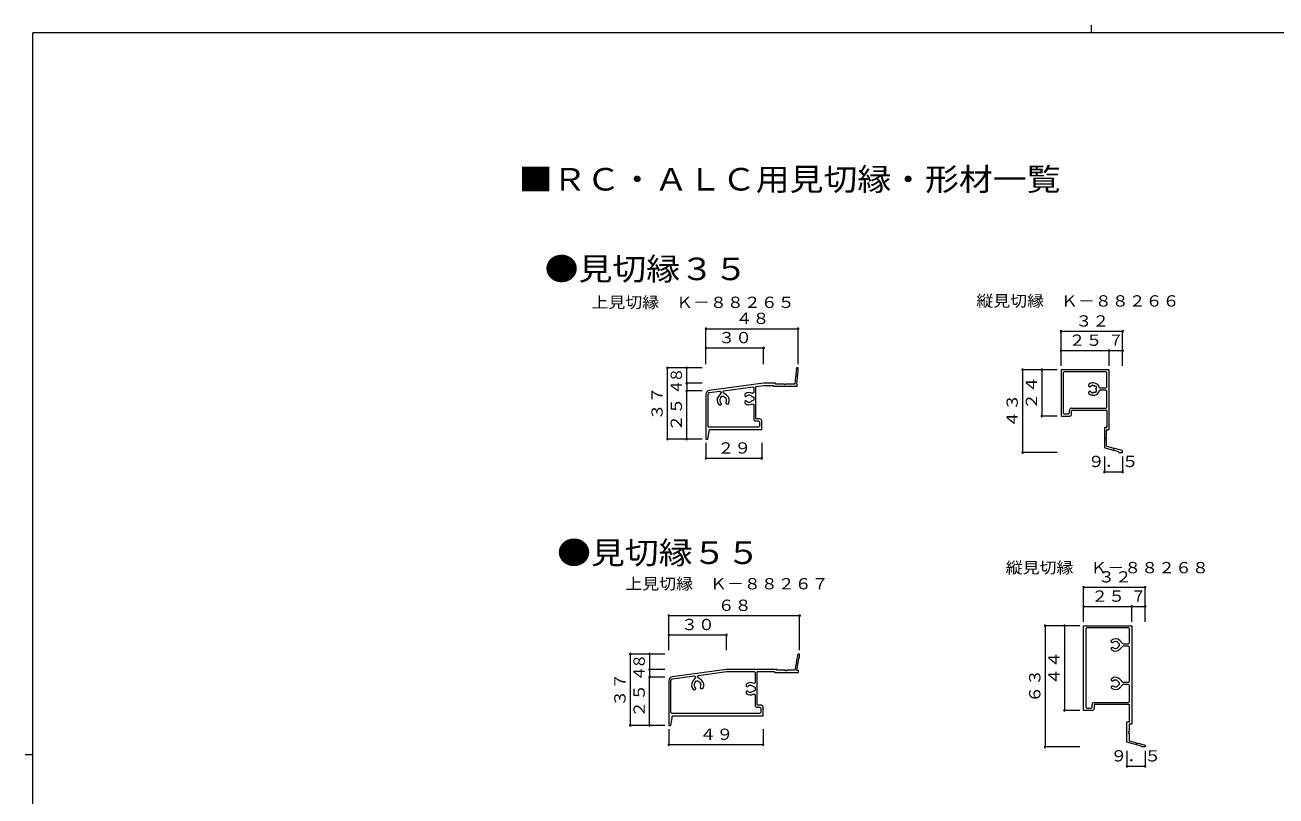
# Model space of a CAD drawing. Units: millimetres, scale not verified. Extents: x -594 to 539, y -420 to 386.
# Drawn here: x -594 to 56, y -15 to 386 of the extents above; entities that cross this region are included whole.
import ezdxf
from ezdxf.enums import TextEntityAlignment as Align

# ---------------------------------------------------------------- set-up
doc = ezdxf.new("R2010")
doc.units = ezdxf.units.MM
doc.header["$LTSCALE"] = 2
for name, color, linetype, lineweight in [('0-1_USER1', 7, 'Continuous', 9), ('0-3_YKK_11', 6, 'Continuous', 9), ('0-4_YKK_12', 7, 'Continuous', 9)]:
    doc.layers.add(name, color=color, linetype=linetype, lineweight=lineweight)
doc.layers.add('0-2_YKK_ZWAK', color=7, linetype='Continuous')
doc.styles.add('ＭＳ ゴシック', font='')
doc.styles.get('ＭＳ ゴシック').set_extended_font_data('MS Gothic')

msp = doc.modelspace()

# ---------------------------------------------------------------- linework, layer by layer
at = {"layer": '0-1_USER1'}
for p, q in [((-39.98, 386), (-39.98, 382)), ((-590, -368), (-590, 382)), ((510, 382), (-590, 382)), ((-594, 7), (-590, 7))]:
    msp.add_line(p, q, dxfattribs=at)
at = {"layer": '0-3_YKK_11'}
for p, q in [((-240.143, 209.879), (-240.143, 228.7)), ((-240.143, 228.2), (-192.143, 228.2)), ((-192.143, 209.879), (-192.143, 228.7)), ((-55.582, 208.863), (-55.582, 227.363)), ((-55.582, 226.863), (-23.582, 226.863)), ((-23.582, 208.863), (-23.582, 227.363)), ((-240.143, 209.879), (-240.143, 218.7)), ((-240.143, 218.2), (-210.143, 218.2)), ((-210.143, 209.879), (-210.143, 218.7)), ((-55.582, 208.863), (-55.582, 217.363)), ((-55.582, 216.863), (-30.582, 216.863)), ((-30.582, 208.863), (-30.582, 217.363)), ((-30.582, 208.863), (-30.582, 217.363)), ((-30.582, 216.863), (-23.582, 216.863)), ((-23.582, 208.863), (-23.582, 217.363)), ((-242.143, 207.879), (-260.643, 207.879)), ((-260.143, 170.879), (-260.143, 207.879)), ((-242.143, 207.879), (-250.643, 207.879)), ((-250.143, 199.879), (-250.143, 207.879)), ((-57.582, 206.863), (-76.082, 206.863)), ((-75.582, 206.863), (-75.582, 163.863)), ((-57.582, 206.863), (-66.082, 206.863)), ((-65.582, 206.863), (-65.582, 182.863)), ((-242.143, 199.879), (-250.643, 199.879)), ((-242.143, 199.879), (-250.643, 199.879)), ((-242.143, 195.879), (-250.643, 195.879)), ((-242.143, 195.879), (-250.643, 195.879)), ((-250.143, 199.879), (-250.143, 195.879)), ((-250.143, 170.879), (-250.143, 195.879)), ((-57.582, 182.863), (-66.082, 182.863)), ((-242.143, 170.879), (-260.643, 170.879)), ((-242.143, 170.879), (-250.643, 170.879)), ((-240.143, 168.879), (-240.143, 160.379)), ((-211.143, 168.879), (-211.143, 160.379)), ((-57.582, 163.863), (-76.082, 163.863)), ((-240.143, 160.879), (-211.143, 160.879)), ((-33.082, 161.863), (-33.082, 153.363)), ((-23.582, 161.863), (-23.582, 153.363)), ((-33.082, 153.863), (-23.582, 153.863)), ((-43.843, 75.903), (-43.843, 94.403)), ((-43.843, 93.903), (-11.843, 93.903)), ((-11.843, 75.903), (-11.843, 94.403)), ((-259.444, 61.134), (-259.444, 79.634)), ((-259.444, 79.134), (-191.444, 79.134)), ((-191.444, 61.134), (-191.444, 79.634)), ((-43.843, 75.903), (-43.843, 84.403)), ((-43.843, 83.903), (-18.843, 83.903)), ((-18.843, 75.903), (-18.843, 84.403)), ((-18.843, 75.903), (-18.843, 84.403)), ((-18.843, 83.903), (-11.843, 83.903)), ((-11.843, 75.903), (-11.843, 84.403)), ((-45.843, 73.903), (-64.343, 73.903)), ((-63.843, 73.903), (-63.843, 10.903)), ((-45.843, 73.903), (-54.343, 73.903)), ((-53.843, 73.903), (-53.843, 29.903)), ((-259.444, 61.134), (-259.444, 69.634)), ((-259.444, 69.134), (-229.444, 69.134)), ((-229.444, 61.134), (-229.444, 69.634)), ((-261.444, 59.134), (-279.944, 59.134)), ((-279.444, 59.134), (-279.444, 22.134)), ((-261.444, 59.134), (-269.944, 59.134)), ((-269.444, 59.134), (-269.444, 51.134)), ((-261.444, 51.134), (-269.944, 51.134)), ((-261.444, 51.134), (-269.944, 51.134)), ((-261.444, 47.134), (-269.944, 47.134)), ((-261.444, 47.134), (-269.944, 47.134)), ((-269.444, 51.134), (-269.444, 47.134)), ((-269.444, 22.134), (-269.444, 47.134)), ((-45.843, 29.903), (-54.343, 29.903)), ((-261.444, 22.134), (-279.944, 22.134)), ((-261.444, 22.134), (-269.944, 22.134)), ((-259.444, 20.134), (-259.444, 11.634)), ((-210.444, 20.134), (-210.444, 11.634)), ((-259.444, 12.134), (-210.444, 12.134)), ((-45.843, 10.903), (-64.343, 10.903)), ((-21.343, 8.903), (-21.343, 0.403)), ((-11.843, 8.903), (-11.843, 0.403)), ((-21.343, 0.903), (-11.843, 0.903))]:
    msp.add_line(p, q, dxfattribs=at)
for centre, start, end in [((-240.143, 228.2), 0, 180), ((-240.143, 228.2), 180, 0), ((-192.143, 228.2), 0, 180), ((-192.143, 228.2), 180, 0), ((-55.582, 226.863), 0, 180), ((-55.582, 226.863), 180, 0), ((-23.582, 226.863), 0, 180), ((-23.582, 226.863), 180, 0), ((-240.143, 218.2), 0, 180), ((-240.143, 218.2), 180, 0), ((-210.143, 218.2), 0, 180), ((-210.143, 218.2), 180, 0), ((-55.582, 216.863), 0, 180), ((-55.582, 216.863), 180, 0), ((-30.582, 216.863), 0, 180), ((-30.582, 216.863), 0, 180), ((-30.582, 216.863), 180, 0), ((-30.582, 216.863), 180, 0), ((-23.582, 216.863), 0, 180), ((-23.582, 216.863), 180, 0), ((-260.143, 207.879), 0, 180), ((-250.143, 207.879), 0, 180), ((-260.143, 207.879), 180, 0), ((-250.143, 207.879), 180, 0), ((-75.582, 206.863), 0, 180), ((-75.582, 206.863), 180, 0), ((-65.582, 206.863), 0, 180), ((-65.582, 206.863), 180, 0), ((-250.143, 199.879), 0, 180), ((-250.143, 199.879), 0, 180), ((-250.143, 199.879), 180, 0), ((-250.143, 199.879), 180, 0), ((-250.143, 195.879), 0, 180), ((-250.143, 195.879), 0, 180), ((-250.143, 195.879), 180, 0), ((-250.143, 195.879), 180, 0), ((-65.582, 182.863), 0, 180), ((-65.582, 182.863), 180, 0), ((-260.143, 170.879), 0, 180), ((-260.143, 170.879), 180, 0), ((-250.143, 170.879), 0, 180), ((-250.143, 170.879), 180, 0), ((-75.582, 163.863), 0, 180), ((-75.582, 163.863), 180, 0), ((-240.143, 160.879), 0, 180), ((-240.143, 160.879), 180, 0), ((-211.143, 160.879), 0, 180), ((-211.143, 160.879), 180, 0), ((-33.082, 153.863), 0, 180), ((-33.082, 153.863), 180, 0), ((-23.582, 153.863), 0, 180), ((-23.582, 153.863), 180, 0), ((-43.843, 93.903), 0, 180), ((-43.843, 93.903), 180, 0), ((-11.843, 93.903), 0, 180), ((-11.843, 93.903), 180, 0), ((-259.444, 79.134), 0, 180), ((-259.444, 79.134), 180, 0), ((-191.444, 79.134), 0, 180), ((-191.444, 79.134), 180, 0), ((-43.843, 83.903), 0, 180), ((-43.843, 83.903), 180, 0), ((-18.843, 83.903), 0, 180), ((-18.843, 83.903), 0, 180), ((-18.843, 83.903), 180, 0), ((-18.843, 83.903), 180, 0), ((-11.843, 83.903), 0, 180), ((-11.843, 83.903), 180, 0), ((-63.843, 73.903), 0, 180), ((-63.843, 73.903), 180, 0), ((-53.843, 73.903), 0, 180), ((-53.843, 73.903), 180, 0), ((-259.444, 69.134), 0, 180), ((-259.444, 69.134), 180, 0), ((-229.444, 69.134), 0, 180), ((-229.444, 69.134), 180, 0), ((-279.444, 59.134), 0, 180), ((-279.444, 59.134), 180, 0), ((-269.444, 59.134), 0, 180), ((-269.444, 59.134), 180, 0), ((-269.444, 51.134), 0, 180), ((-269.444, 51.134), 0, 180), ((-269.444, 51.134), 180, 0), ((-269.444, 51.134), 180, 0), ((-269.444, 47.134), 0, 180), ((-269.444, 47.134), 0, 180), ((-269.444, 47.134), 180, 0), ((-269.444, 47.134), 180, 0), ((-53.843, 29.903), 0, 180), ((-53.843, 29.903), 180, 0), ((-279.444, 22.134), 0, 180), ((-279.444, 22.134), 180, 0), ((-269.444, 22.134), 0, 180), ((-269.444, 22.134), 180, 0), ((-259.444, 12.134), 0, 180), ((-259.444, 12.134), 180, 0), ((-210.444, 12.134), 0, 180), ((-210.444, 12.134), 180, 0), ((-63.843, 10.903), 0, 180), ((-63.843, 10.903), 180, 0), ((-21.343, 0.903), 0, 180), ((-21.343, 0.903), 180, 0), ((-11.843, 0.903), 0, 180), ((-11.843, 0.903), 180, 0)]:
    msp.add_arc(centre, 0.375, start, end, dxfattribs=at)
at = {"layer": '0-4_YKK_12'}
for p, q in [((-55.582, 206.563), (-55.582, 183.163)), ((-30.882, 206.863), (-55.282, 206.863)), ((-54.482, 205.263), (-54.482, 184.463)), ((-32.282, 205.763), (-53.982, 205.763)), ((-31.782, 197.963), (-31.782, 205.263)), ((-30.582, 176.063), (-30.582, 206.563)), ((-210.143, 199.879), (-238.407, 196.111)), ((-41.182, 198.413), (-41.182, 199.137)), ((-41.182, 194.589), (-41.182, 195.313)), ((-40.643, 198.013), (-40.782, 198.013)), ((-40.782, 195.713), (-40.643, 195.713)), ((-39.082, 200.063), (-38.885, 200.063)), ((-35.882, 198.217), (-35.882, 197.963)), ((-35.882, 195.763), (-35.882, 195.509)), ((-35.382, 197.463), (-32.282, 197.463)), ((-32.282, 196.263), (-35.382, 196.263)), ((-31.782, 187.463), (-31.782, 195.763)), ((-38.885, 193.663), (-39.082, 193.663)), ((-55.282, 182.863), (-51.082, 182.863)), ((-53.982, 183.963), (-51.682, 183.963)), ((-51.182, 184.463), (-51.182, 185.963)), ((-50.182, 186.963), (-32.282, 186.963)), ((-50.082, 183.863), (-50.082, 185.563)), ((-49.782, 185.863), (-32.082, 185.863)), ((-31.782, 185.563), (-31.782, 177.163)), ((-33.082, 176.563), (-33.082, 166.603)), ((-32.082, 176.863), (-32.782, 176.863)), ((-31.682, 175.763), (-30.882, 175.763)), ((-31.982, 171.821), (-31.982, 175.463)), ((-31.982, 167.344), (-31.982, 170.905)), ((-32.86, 166.314), (-25.804, 164.423)), ((-28.525, 166.187), (-31.76, 167.054)), ((-23.804, 164.923), (-27.639, 165.95)), ((-25.582, 164.133), (-25.582, 164.063)), ((-25.382, 163.863), (-23.882, 163.863)), ((-23.582, 164.163), (-23.582, 164.633)), ((-229.444, 51.134), (-257.708, 47.366))]:
    msp.add_line(p, q, dxfattribs=at)
for points in [[(-212.143, 181.379), (-214.143, 181.379), (-214.143, 198.236), (-210.07, 198.779), (-205.143, 198.779), (-205.143, 198.379), (-192.643, 198.379), (-192.643, 199.379), (-192.883, 199.379), (-192.278, 206.297), (-192.143, 206.469), (-192.143, 207.879), (-193.143, 207.879), (-193.467, 204.178), (-193.168, 204.152), (-193.22, 203.554), (-193.519, 203.58), (-193.878, 199.479), (-198.843, 199.479), (-198.843, 199.179), (-199.443, 199.179), (-199.443, 199.479), (-204.043, 199.479), (-204.043, 199.879), (-210.143, 199.879)], [(-238.262, 195.02), (-232.831, 195.744), (-232.27, 195.315), (-232.241, 195.096), (-232.339, 194.727), (-233.685, 192.967)], [(-229.199, 193.565), (-230.958, 194.91), (-231.15, 195.241), (-231.179, 195.46), (-230.75, 196.022), (-215.809, 198.014), (-215.243, 197.518)], [(-215.243, 197.518), (-215.243, 194.992), (-216.013, 194.572)], [(-240.143, 194.128), (-240.143, 170.879), (-239.143, 170.879), (-238.261, 175.879), (-211.143, 175.879), (-211.143, 180.379)], [(-214.243, 180.279), (-212.743, 180.279), (-212.243, 179.779), (-212.243, 177.579), (-212.743, 177.079), (-238.543, 177.079), (-239.043, 177.579), (-239.043, 194.128)], [(-233.259, 188.622), (-232.402, 188.736), (-232.058, 189.186), (-232.077, 189.323), (-232.231, 189.589)], [(-232.573, 192.116), (-231.783, 193.149), (-231.082, 193.242), (-230.05, 192.453)], [(-229.717, 189.924), (-229.797, 189.627), (-229.778, 189.49), (-229.329, 189.146), (-228.472, 189.26)], [(-219.843, 194.294), (-219.843, 193.429), (-219.443, 193.029), (-219.304, 193.029), (-219.02, 193.147)], [(-219.02, 190.611), (-219.304, 190.729), (-219.443, 190.729), (-219.843, 190.329), (-219.843, 189.465)], [(-216.358, 193.029), (-215.743, 193.029), (-215.243, 192.529), (-215.243, 191.229), (-215.743, 190.729), (-216.358, 190.729)], [(-216.013, 189.187), (-215.243, 188.766), (-215.243, 181.279)], [(-39.343, 29.903), (-43.843, 29.903), (-43.843, 73.903), (-18.843, 73.903), (-18.843, 22.803), (-20.243, 22.803)], [(-25.081, 66.166), (-23.564, 64.65), (-23.211, 64.503), (-20.543, 64.503), (-20.043, 65.003), (-20.043, 72.303), (-20.543, 72.803), (-42.243, 72.803), (-42.743, 72.303), (-42.743, 31.503)], [(-28.621, 65.171), (-28.905, 65.053), (-29.043, 65.053), (-29.443, 65.453), (-29.443, 66.318)], [(-26.071, 62.63), (-25.151, 63.55), (-25.151, 64.257), (-26.071, 65.176)], [(-211.444, 32.634), (-213.444, 32.634), (-213.444, 50.034), (-204.445, 50.034), (-204.444, 49.634), (-191.944, 49.634), (-191.944, 50.634), (-192.928, 50.634), (-191.786, 57.105), (-191.444, 57.173), (-191.444, 59.134), (-192.444, 59.134), (-193.186, 54.93), (-192.89, 54.878), (-192.994, 54.287), (-193.29, 54.339), (-193.925, 50.734), (-198.144, 50.734), (-198.144, 50.434), (-198.744, 50.434), (-198.744, 50.734), (-203.344, 50.734), (-203.344, 51.134), (-229.444, 51.134)], [(-29.443, 61.489), (-29.443, 62.353), (-29.043, 62.753), (-28.905, 62.753), (-28.621, 62.635)], [(-25.081, 46.166), (-23.564, 44.65), (-23.211, 44.503), (-20.543, 44.503), (-20.043, 45.003), (-20.043, 62.803), (-20.543, 63.303), (-23.211, 63.303), (-23.564, 63.157), (-25.081, 61.641)], [(-257.563, 46.275), (-246.133, 47.8), (-245.571, 47.37), (-245.542, 47.154), (-245.641, 46.785), (-246.986, 45.025)], [(-242.5, 45.623), (-244.26, 46.969), (-244.452, 47.3), (-244.48, 47.515), (-244.051, 48.077), (-229.371, 50.034), (-215.044, 50.034)], [(-215.044, 50.034), (-214.544, 49.534), (-214.544, 44.247), (-215.314, 43.827)], [(-28.621, 45.171), (-28.905, 45.053), (-29.043, 45.053), (-29.443, 45.453), (-29.443, 46.318)], [(-259.444, 45.383), (-259.444, 22.134), (-258.444, 22.134), (-257.562, 27.134), (-210.444, 27.134), (-210.444, 31.634)], [(-213.544, 31.534), (-212.044, 31.534), (-211.544, 31.034), (-211.544, 28.834), (-212.044, 28.334), (-257.844, 28.334), (-258.344, 28.834), (-258.344, 45.383)], [(-246.56, 40.681), (-245.703, 40.795), (-245.359, 41.244), (-245.378, 41.382), (-245.532, 41.647)], [(-245.874, 44.175), (-245.084, 45.207), (-244.383, 45.301), (-243.351, 44.511)], [(-243.018, 41.983), (-243.098, 41.686), (-243.08, 41.548), (-242.63, 41.205), (-241.773, 41.319)], [(-219.144, 43.549), (-219.144, 42.684), (-218.744, 42.284), (-218.605, 42.284), (-218.322, 42.403)], [(-218.322, 39.866), (-218.605, 39.984), (-218.744, 39.984), (-219.144, 39.584), (-219.144, 38.72)], [(-215.659, 42.284), (-215.044, 42.284), (-214.544, 41.784), (-214.544, 40.484), (-215.044, 39.984), (-215.659, 39.984)], [(-38.443, 34.003), (-20.543, 34.003), (-20.043, 34.503), (-20.043, 42.803), (-20.543, 43.303), (-23.211, 43.303), (-23.564, 43.157), (-25.081, 41.641)], [(-29.443, 41.489), (-29.443, 42.353), (-29.043, 42.753), (-28.905, 42.753), (-28.621, 42.635)], [(-26.071, 42.63), (-25.151, 43.55), (-25.151, 44.257), (-26.071, 45.176)], [(-215.314, 38.442), (-214.544, 38.022), (-214.544, 32.534)], [(-42.743, 31.503), (-42.243, 31.003), (-39.943, 31.003), (-39.443, 31.503), (-39.443, 33.003)], [(-20.243, 22.803), (-20.243, 18.703), (-20.543, 18.703), (-20.543, 18.103), (-20.243, 18.103), (-20.243, 14.154), (-16.633, 13.187), (-16.711, 12.897), (-16.131, 12.742), (-16.054, 13.031), (-11.843, 11.903), (-11.843, 10.903), (-13.843, 10.903), (-13.843, 11.404), (-21.343, 13.414), (-21.343, 23.903), (-19.943, 23.903), (-19.943, 32.903), (-38.343, 32.903), (-38.343, 30.903)]]:
    msp.add_lwpolyline(points, dxfattribs=at)
for centre, radius, start, end in [((-55.282, 206.563), 0.3, 90, 180), ((-53.982, 205.263), 0.5, 90, 180), ((-32.282, 205.263), 0.5, 0, 90), ((-30.882, 206.563), 0.3, 0, 90), ((-238.143, 194.128), 2, 97.59464, 180), ((-217.743, 191.879), 3.2, 57.27956, 131.0145), ((-40.882, 199.137), 0.3, 128.3665, 179.99998), ((-40.782, 198.413), 0.4, 180, 270), ((-40.782, 195.313), 0.4, 90, 180), ((-39.082, 196.863), 3.2, 90, 128.3665), ((-40.643, 198.413), 0.4, 269.99976, 315.20692), ((-40.643, 195.313), 0.4, 44.79213, 89.99998), ((-39.082, 196.863), 1.8, 116.26016, 135.20726), ((-39.082, 196.863), 1.8, 224.79323, 243.74004), ((-39.967, 198.657), 0.2, 296.26016, 333.12955), ((-39.967, 195.069), 0.2, 26.8705, 63.73987), ((-39.342, 198.34), 0.5, 46.87065, 153.12955), ((-39.342, 195.386), 0.5, 206.8705, 313.12935), ((-38.864, 198.851), 0.2, 226.87065, 263.74004), ((-38.864, 194.875), 0.2, 96.25998, 133.12935), ((-39.082, 196.863), 1.8, 61.96982, 83.7406), ((-39.082, 196.863), 1.8, 276.25998, 298.03073), ((-38.885, 196.563), 3.5, 33.45576, 90), ((-38.885, 197.163), 3.5, 269.99998, 326.54422), ((-38.142, 198.628), 0.2, 241.96864, 287.69954), ((-38.142, 195.098), 0.2, 72.29863, 118.02953), ((-37.853, 197.723), 0.75, 322.29964, 107.70026), ((-37.853, 196.003), 0.75, 252.2997, 37.70033), ((-37.102, 197.142), 0.2, 142.29813, 188.03105), ((-37.102, 196.584), 0.2, 171.96973, 217.70264), ((-39.082, 196.863), 1.8, 351.96909, 8.03036), ((-36.382, 198.217), 0.5, 0, 33.45576), ((-36.382, 195.509), 0.5, 326.54422, 359.99998), ((-35.382, 197.963), 0.5, 180, 270), ((-35.382, 195.763), 0.5, 90, 180), ((-32.282, 197.963), 0.5, 270, 359.99998), ((-32.282, 195.763), 0.5, 359.99998, 90), ((-238.143, 194.128), 0.9, 97.59464, 180), ((-231.143, 191.023), 3.2, 142.59464, 228.60913), ((-231.143, 191.023), 1.8, 142.59464, 232.8018), ((-231.143, 191.023), 1.8, 322.38747, 52.59464), ((-231.143, 191.023), 3.2, 326.58014, 52.59464), ((-217.743, 191.879), 3.2, 228.98549, 302.72043), ((-217.743, 191.879), 1.8, 39.70901, 135.20715), ((-217.743, 191.879), 1.8, 224.79283, 320.29097), ((-40.882, 194.589), 0.3, 179.99998, 231.63348), ((-39.082, 196.863), 3.2, 231.63348, 270), ((-55.282, 183.163), 0.3, 180, 270), ((-53.982, 184.463), 0.5, 180, 270), ((-51.682, 184.463), 0.5, 269.99998, 359.99998), ((-50.182, 185.963), 1, 90, 180), ((-51.082, 183.863), 1, 269.99998, 0), ((-49.782, 185.563), 0.3, 89.99998, 179.99998), ((-32.282, 187.463), 0.5, 270, 359.99998), ((-32.082, 185.563), 0.3, 0, 90), ((-214.243, 181.279), 1, 180, 270), ((-212.143, 180.379), 1, 0, 90), ((-32.782, 176.563), 0.3, 90, 180), ((-32.082, 177.163), 0.3, 269.99998, 359.99998), ((-31.682, 175.463), 0.3, 90, 180), ((-30.882, 176.063), 0.3, 270, 0), ((-31.982, 171.363), 0.3, 113.5799, 246.42009), ((-32.182, 171.821), 0.2, 293.57683, 359.99826), ((-32.182, 170.905), 0.2, 359.99998, 66.42143), ((-32.782, 166.603), 0.3, 179.99998, 254.99998), ((-31.682, 167.344), 0.3, 180, 255), ((-28.576, 165.994), 0.2, 8.57817, 75), ((-28.082, 166.069), 0.3, 188.57817, 321.42181), ((-27.691, 165.757), 0.2, 74.99998, 141.42181), ((-25.882, 164.133), 0.3, 0, 75), ((-25.382, 164.063), 0.2, 180, 270), ((-23.882, 164.163), 0.3, 270, 0), ((-23.882, 164.633), 0.3, 359.99998, 74.99998), ((-27.343, 63.903), 3.2, 45, 131.0145), ((-27.343, 63.903), 1.8, 45, 135.20715), ((-27.343, 63.903), 3.2, 228.98549, 314.99998), ((-27.343, 63.903), 1.8, 224.79283, 314.99998), ((-257.444, 45.383), 2, 97.59464, 180), ((-257.444, 45.383), 0.9, 97.59464, 180), ((-244.444, 43.081), 3.2, 326.58014, 52.59464), ((-27.343, 43.903), 3.2, 45, 131.0145), ((-27.343, 43.903), 1.8, 45, 135.20715), ((-244.444, 43.081), 3.2, 142.59464, 228.60913), ((-244.444, 43.081), 1.8, 142.59464, 232.8018), ((-244.444, 43.081), 1.8, 322.38747, 52.59464), ((-217.044, 41.134), 3.2, 57.27956, 131.0145), ((-217.044, 41.134), 1.8, 39.70901, 135.20715), ((-217.044, 41.134), 1.8, 224.79283, 320.29097), ((-27.343, 43.903), 3.2, 228.98549, 314.99998), ((-27.343, 43.903), 1.8, 224.79283, 315), ((-217.044, 41.134), 3.2, 228.98549, 302.72043), ((-213.544, 32.534), 1, 180, 270), ((-211.444, 31.634), 1, 0, 90), ((-38.443, 33.003), 1, 90, 180), ((-39.343, 30.903), 1, 270, 0)]:
    msp.add_arc(centre, radius, start, end, dxfattribs=at)

# ---------------------------------------------------------------- texts
at = {"layer": '0-2_YKK_ZWAK', "color": 2, "style": 'ＭＳ ゴシック', "width": 1.1}
for s, p in [('■ＲＣ・ＡＬＣ用見切縁・形材一覧', (-337.429, 296.47)), ('●見切縁３５', (-323.946, 249.919)), ('●見切縁５５', (-317.487, 102.445))]:
    msp.add_text(s, height=11.73, dxfattribs=at).set_placement(p, align=Align.BOTTOM_LEFT)
at = {"layer": '0-2_YKK_ZWAK', "style": 'ＭＳ ゴシック', "width": 1.1}
for s, p in [('上見切縁\u3000Ｋ－８８２６５', (-299.625, 237.237)), ('縦見切縁\u3000Ｋ－８８２６６', (-99.606, 237.973)), ('縦見切縁\u3000Ｋ－８８２６８', (-84.324, 99.396)), ('上見切縁\u3000Ｋ－８８２６７', (-282, 91.01))]:
    msp.add_text(s, height=5.865, dxfattribs=at).set_placement(p, align=Align.BOTTOM_LEFT)
at = {"layer": '0-3_YKK_11', "color": 7, "style": 'ＭＳ ゴシック', "width": 1.1}
for s, p in [('４８', (-224.688, 228.9)), ('３２', (-48.127, 227.563)), ('３０', (-233.771, 218.9)), ('２５', (-51.627, 217.563)), ('２９', (-234.188, 161.579)), ('９．５', (-41.677, 154.563)), ('３２', (-36.388, 94.603)), ('２５', (-39.888, 84.603)), ('６８', (-233.989, 79.834)), ('３０', (-253.072, 69.834)), ('４９', (-243.489, 12.834)), ('９．５', (-29.938, 1.603))]:
    msp.add_text(s, height=5.865, dxfattribs=at).set_placement(p, align=Align.BOTTOM_LEFT)
at = {"layer": '0-3_YKK_11', "color": 7, "style": 'ＭＳ ゴシック'}
for p in [(-31.094, 217.563), (-19.355, 84.603)]:
    msp.add_text('７', height=5.865, dxfattribs=at).set_placement(p, align=Align.BOTTOM_LEFT)
for s, p in [('８', (-250.843, 200.134)), ('４', (-250.843, 193.868)), ('８', (-270.144, 51.389)), ('４', (-270.144, 45.123))]:
    msp.add_text(s, height=5.865, rotation=90, dxfattribs=at).set_placement(p, align=Align.BOTTOM_LEFT)
at = {"layer": '0-3_YKK_11', "color": 7, "style": 'ＭＳ ゴシック', "width": 1.1}
for s, p in [('２４', (-66.282, 186.051)), ('３７', (-260.843, 180.568)), ('２５', (-250.843, 174.834)), ('４３', (-76.282, 176.818)), ('４４', (-54.543, 43.092)), ('３７', (-280.144, 31.823)), ('６３', (-64.543, 33.858)), ('２５', (-270.144, 26.089))]:
    msp.add_text(s, height=5.865, rotation=90, dxfattribs=at).set_placement(p, align=Align.BOTTOM_LEFT)

doc.saveas('drawing.dxf')
